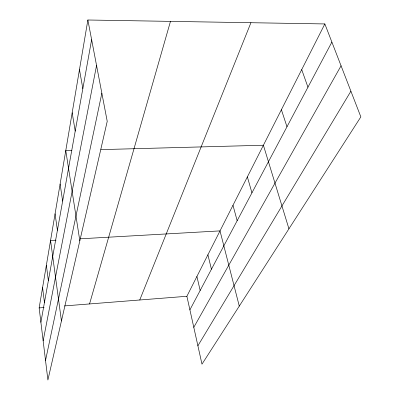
<?xml version="1.0" encoding="UTF-8"?>
<svg xmlns="http://www.w3.org/2000/svg" width="400" height="400" viewBox="0 0 400 400"><rect width="100%" height="100%" fill="white"/><g stroke="black" fill="none" stroke-linecap="round" stroke-linejoin="round"><path stroke-width="0.6" d="M87.87 20L107.23 121.325L47.9 380L39.15 307.91L87.87 20L324.855 23.94L360.85 116.885L201.98 364.155L186.885 296.28L324.855 23.94M40.895 322.285L91.625 39.665M43.15 340.855L96.555 65.455M45.53 360.47L101.855 93.195M89.55 303.945L170.475 21.375M139.75 299.99L250.93 22.71M189.9 309.845L331.88 42.08M193.79 327.34L341.06 65.79M197.895 345.8L350.905 91.205M39.15 307.91L44.11 307.52M64.56 305.91L186.885 296.28M56.06 240.18L50.56 240.495L61.44 320.98M80.505 238.795L220.01 230.89L239.28 306.105M71.935 150.405L65.775 150.57L79.825 240.8M100.905 149.62L263.405 145.235L288.935 228.815M301.715 69.615L307.95 87.205M281.395 109.73L286.975 126.76M247.37 176.885L251.94 192.84M232.985 205.28L237.16 220.715M207.905 254.78L211.43 269.24M196.915 276.48L200.165 290.48M79.47 69.62L82.835 88.645M72.175 112.745L75.21 131.12M60.115 184.015L62.645 201.13M55.075 213.8L57.405 230.32M46.37 265.245L48.37 280.645M42.585 287.61L44.45 302.48"/></g></svg>
